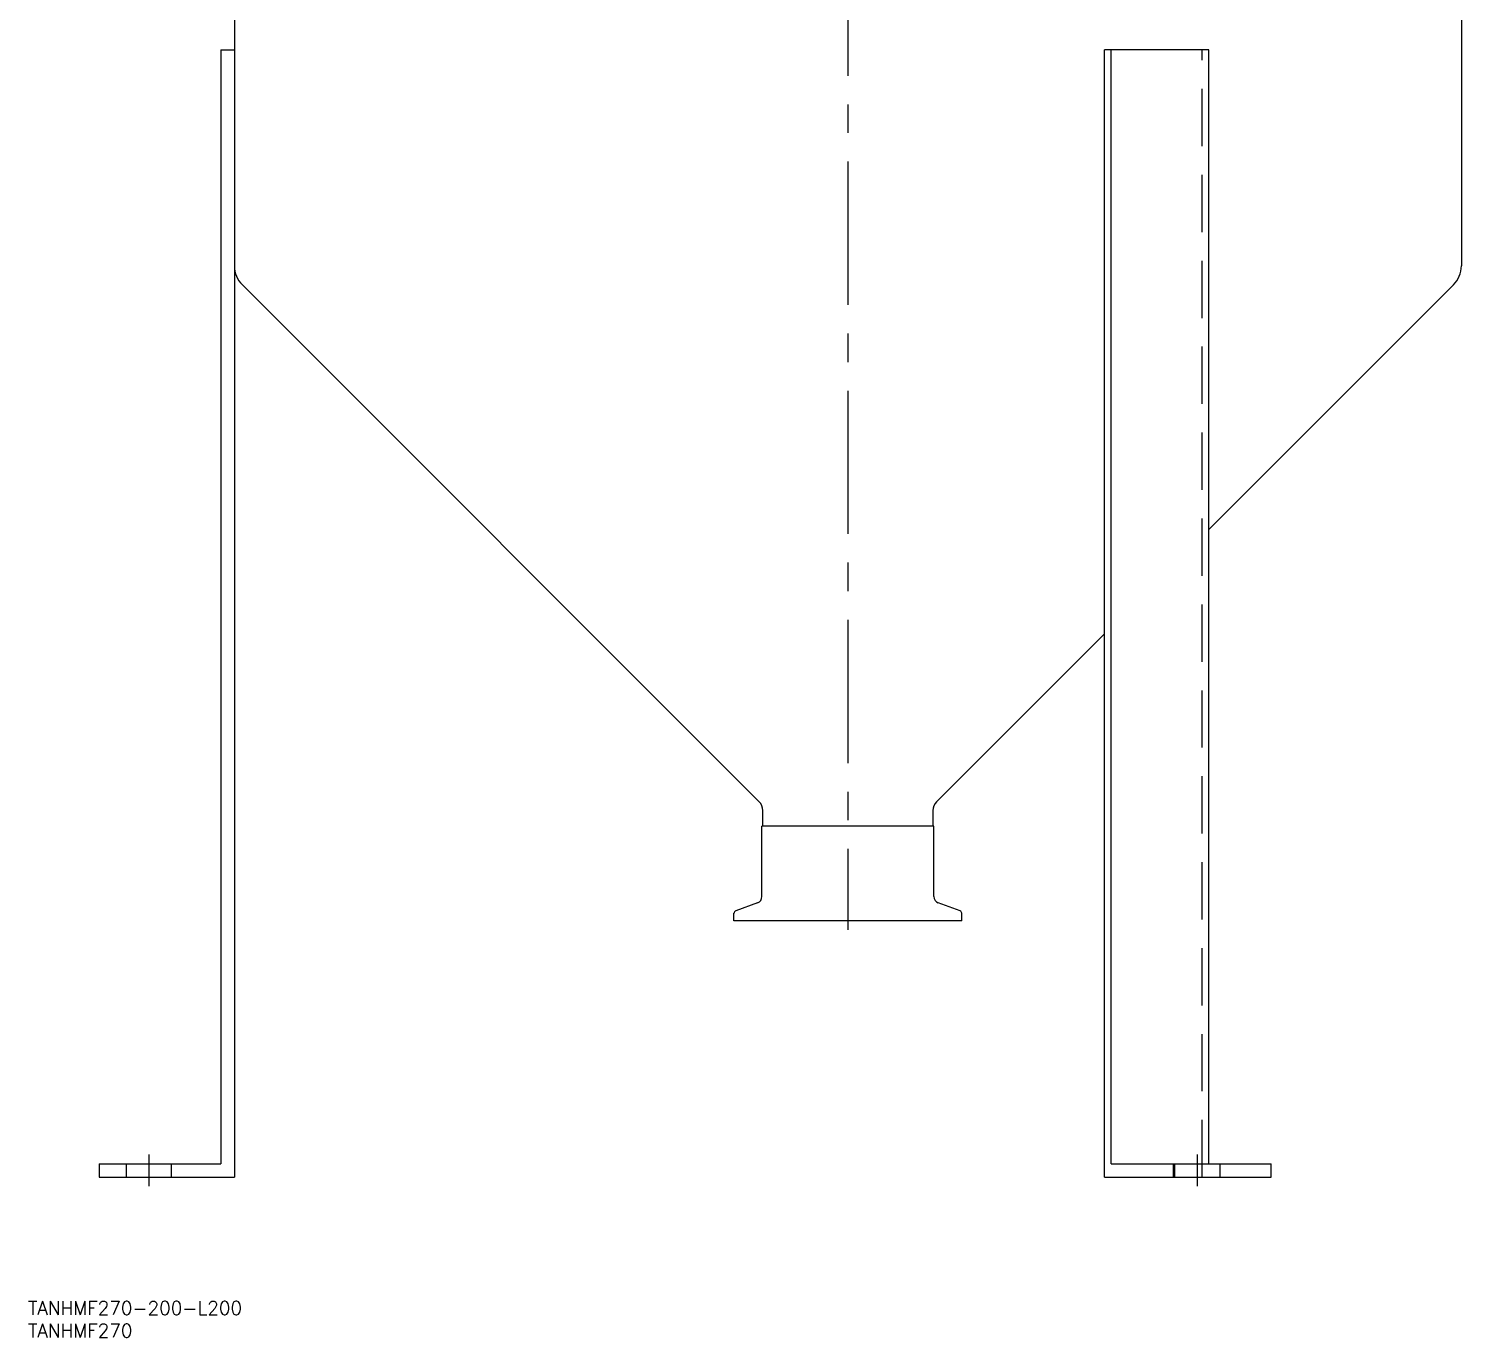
# Model space of a CAD drawing. Extents: x -182 to 608, y -688 to 174.
# Drawn here: x -181.6 to 136, y -688.1 to -397.9 of the extents above; entities that cross this region are included whole.
import ezdxf

# ---------------------------------------------------------------- set-up
doc = ezdxf.new("R2010")
doc.units = 0
doc.linetypes.add('CENTER', pattern=[50.8, 31.75, -6.35, 6.35, -6.35])
doc.linetypes.add('DASHED', pattern=[19.05, 12.7, -6.35])
doc.layers.get('0').update_dxf_attribs({"linetype": 'CONTINUOUS'})
doc.layers.add('CENTER', color=1, linetype='CONTINUOUS')
doc.styles.get("Standard").update_dxf_attribs({"font": 'txt.shx', "height": 3, "bigfont": 'bigfont.shx'})

msp = doc.modelspace()

# ---------------------------------------------------------------- linework, layer by layer
at = {"color": 7, "linetype": 'CONTINUOUS'}
for p, q in [((-136, -313.83), (-136, -652.58)), ((136, -313.83), (136, -434.51)), ((-139, -402.58), (-136, -402.58)), ((-139, -402.58), (-139, -649.58)), ((56.89, -652.58), (56.89, -402.58)), ((80.04, -402.58), (56.89, -402.58)), ((58.39, -649.58), (58.39, -402.58)), ((80.04, -649.58), (80.04, -402.58)), ((-136, -434.51), (-136, -450.51)), ((136, -434.51), (136, -450.51)), ((-19.67, -569.32), (-134.24, -454.75)), ((80.04, -508.95), (134.24, -454.75)), ((19.67, -569.32), (56.89, -532.11)), ((-18.85, -574.73), (-18.85, -571.3)), ((18.85, -571.3), (18.85, -574.73)), ((-19.05, -590.35), (-19.05, -574.73)), ((19.05, -574.73), (-19.05, -574.73)), ((19.05, -590.35), (19.05, -574.73)), ((-20.02, -591.73), (-24.86, -593.49)), ((24.86, -593.49), (20.02, -591.73)), ((-25.25, -595.73), (-25.25, -594.05)), ((25.25, -595.73), (-25.25, -595.73)), ((25.25, -595.73), (25.25, -594.05)), ((-166, -649.58), (-139, -649.58)), ((-166, -649.58), (-166, -652.58)), ((58.39, -649.58), (93.83, -649.58)), ((72.17, -652.58), (72.17, -649.58)), ((93.83, -652.58), (93.83, -649.58)), ((-166, -652.58), (-136, -652.58)), ((56.89, -652.58), (93.83, -652.58))]:
    msp.add_line(p, q, dxfattribs=at)
at = {"color": 3, "linetype": 'DASHED'}
for p, q in [((78.54, -652.58), (78.54, -402.58)), ((-160, -649.58), (-160, -652.58)), ((-150, -649.58), (-150, -652.58)), ((72.5, -652.58), (72.5, -649.58)), ((82.5, -652.58), (82.5, -649.58))]:
    msp.add_line(p, q, dxfattribs=at)
at = {"color": 7, "linetype": 'CONTINUOUS'}
for centre, radius, start, end in [((-130, -450.51), 6, 180, 225), ((130, -450.51), 6, 315, 0), ((-21.65, -571.3), 2.8, 360, 45), ((21.65, -571.3), 2.8, 135, 180), ((-20.52, -590.35), 1.47, 290, 0), ((20.52, -590.35), 1.47, 180, 250), ((-24.66, -594.05), 0.588, 110, 180), ((24.66, -594.05), 0.588, 0, 70)]:
    msp.add_arc(centre, radius, start, end, dxfattribs=at)
at = {"layer": 'CENTER', "color": 1, "linetype": 'CENTER'}
for p, q in [((0, -224.2), (0, -597.73)), ((-155, -647.58), (-155, -654.58)), ((77.5, -654.58), (77.5, -647.58))]:
    msp.add_line(p, q, dxfattribs=at)

# ---------------------------------------------------------------- texts
at = {"color": 7, "linetype": 'CONTINUOUS'}
for s, p in [('TANHMF270-200-L200', (-181.75, -683.09)), ('TANHMF270', (-181.75, -688.09))]:
    msp.add_text(s, height=3, dxfattribs=at).set_placement(p)

doc.saveas('drawing.dxf')
